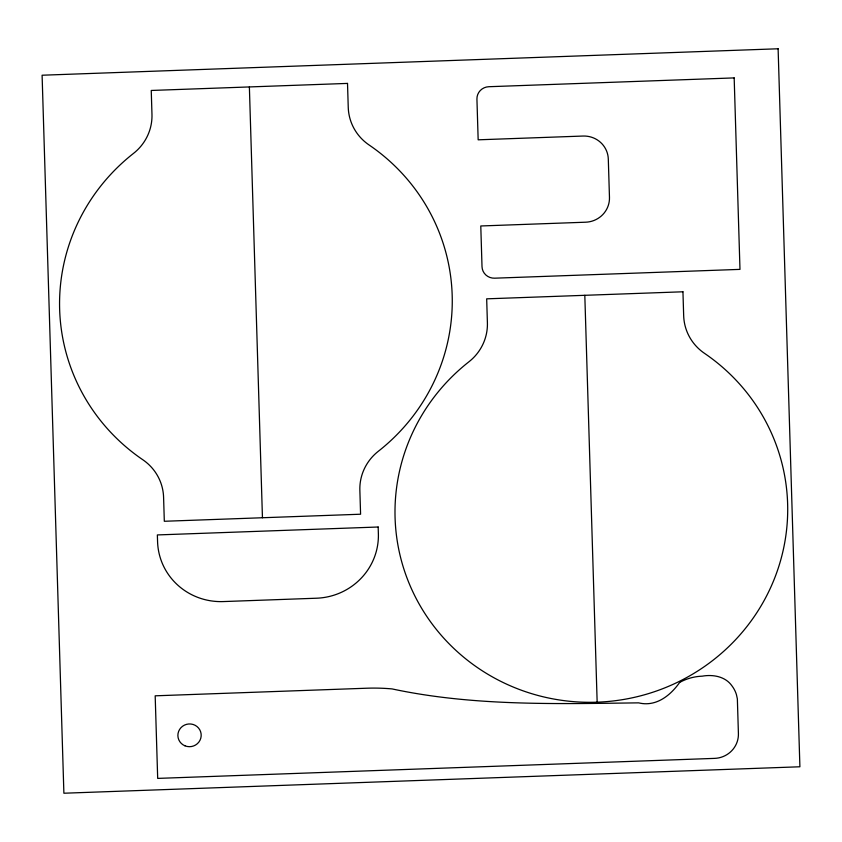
<?xml version="1.0" encoding="UTF-8"?>
<svg xmlns="http://www.w3.org/2000/svg" width="842" height="842" viewBox="0 0 842 842"><rect width="100%" height="100%" fill="white"/><g stroke="black" fill="none" stroke-linecap="round" stroke-linejoin="round"><path stroke-width="1.26" d="M584.811 295.31L597.157 702.186M249.379 86.936L262.451 517.746M679.673 682.42C670.285 695.702 655.929 707.101 638.625 702.859C556.404 703.88 472.941 706.217 392.067 688.914A196.46 191.492 -8.2 0 0 366.712 688.219L155.181 695.818L157.686 778.397L714.605 758.379A24.555 23.934 -8.2 0 0 738.413 733.571L737.36 698.86L736.413 694.534A29.038 28.302 -8.2 0 0 732.014 685.946C725.436 676.421 712.963 674.263 702.217 676.168A49.11 47.878 -8.2 0 0 679.673 682.42M778.113 48.773L42.1 75.222L63.887 793.227L799.9 766.778L778.113 48.773M347.514 83.411L151.244 90.462L151.97 114.396A49.11 47.878 -8.2 0 1 133.499 153.402A196.46 191.492 -8.2 0 0 142.803 459.743A49.11 47.878 -8.2 0 1 163.59 497.338L164.316 521.272L360.587 514.22L359.86 490.286A49.11 47.878 -8.2 0 1 378.321 451.28A196.46 191.492 -8.2 0 0 369.028 144.94A49.11 47.878 -8.2 0 1 348.241 107.344L347.514 83.411M734.171 77.906L488.834 86.715A12.283 11.967 -8.2 0 0 476.93 99.124L478.161 139.814L583.043 136.046A24.555 23.934 -8.2 0 1 608.303 159.096L609.471 197.396A24.555 23.934 -8.2 0 1 585.664 222.204L480.782 225.972L482.013 266.661A12.283 11.967 -8.2 0 0 494.643 278.186L739.981 269.377L734.171 77.906M682.946 291.785L486.676 298.836L487.402 322.77A49.11 47.878 -8.2 0 1 468.941 361.776A196.46 191.492 -8.2 0 0 450.07 644.772A196.46 191.492 -8.2 0 0 740.444 634.342A196.46 191.492 -8.2 0 0 704.459 353.314A49.11 47.878 -8.2 0 1 683.672 315.718L682.946 291.785M378.163 527.008L157.359 534.933L157.57 541.638A63.845 62.234 -8.2 0 0 223.246 601.577L316.466 598.22A63.845 62.234 -8.2 0 0 378.374 533.702L378.163 527.008M184.956 745.812A11.662 11.367 -8.2 0 0 201.112 733.877A11.662 11.367 -8.2 0 0 182.546 726.267A11.662 11.367 -8.2 0 0 184.956 745.812"/></g></svg>
